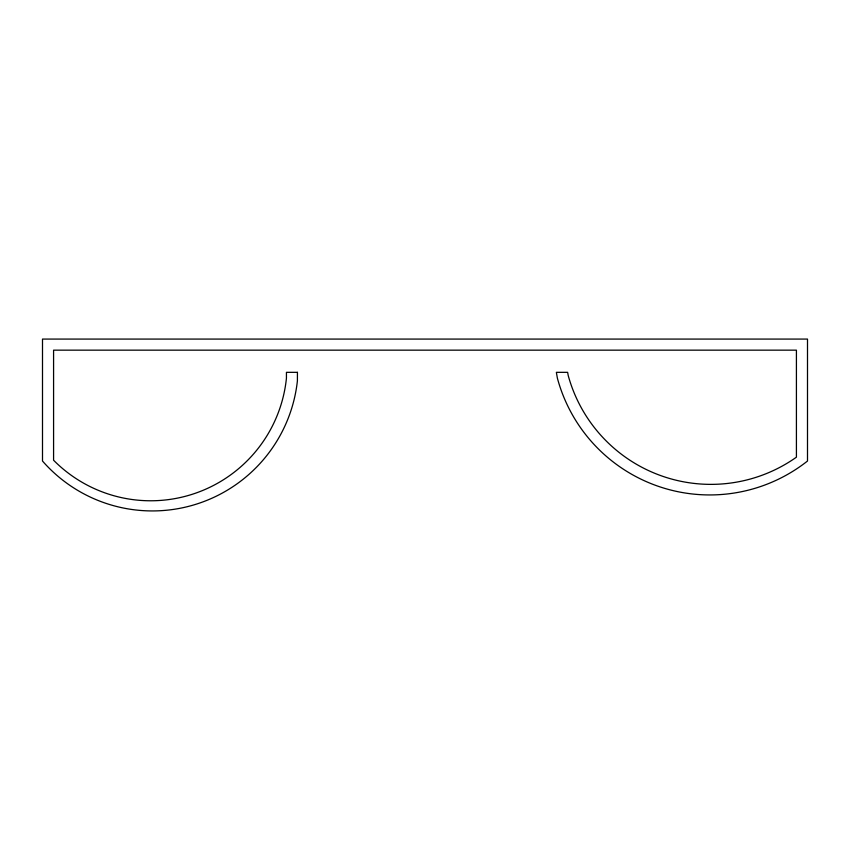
<?xml version="1.0" encoding="UTF-8"?>
<svg xmlns="http://www.w3.org/2000/svg" width="850" height="850" viewBox="0 0 850 850"><rect width="100%" height="100%" fill="white"/><g stroke="black" fill="none" stroke-linecap="round" stroke-linejoin="round"><path stroke-width="1.27" d="M297.436 372.332L297.404 380.811A145.892 145.892 0 0 1 42.5 461.029L42.5 339.076L807.5 339.076L807.5 461.029A157.803 157.803 0 0 1 557.356 378.059L556.367 372.332L567.63 372.332L568.214 375.53A147.974 147.974 0 0 0 796.418 457.172L796.418 350.158L53.582 350.158L53.582 460.222A136.478 136.478 0 0 0 286.439 378.154L286.439 372.332L297.436 372.332"/></g></svg>
